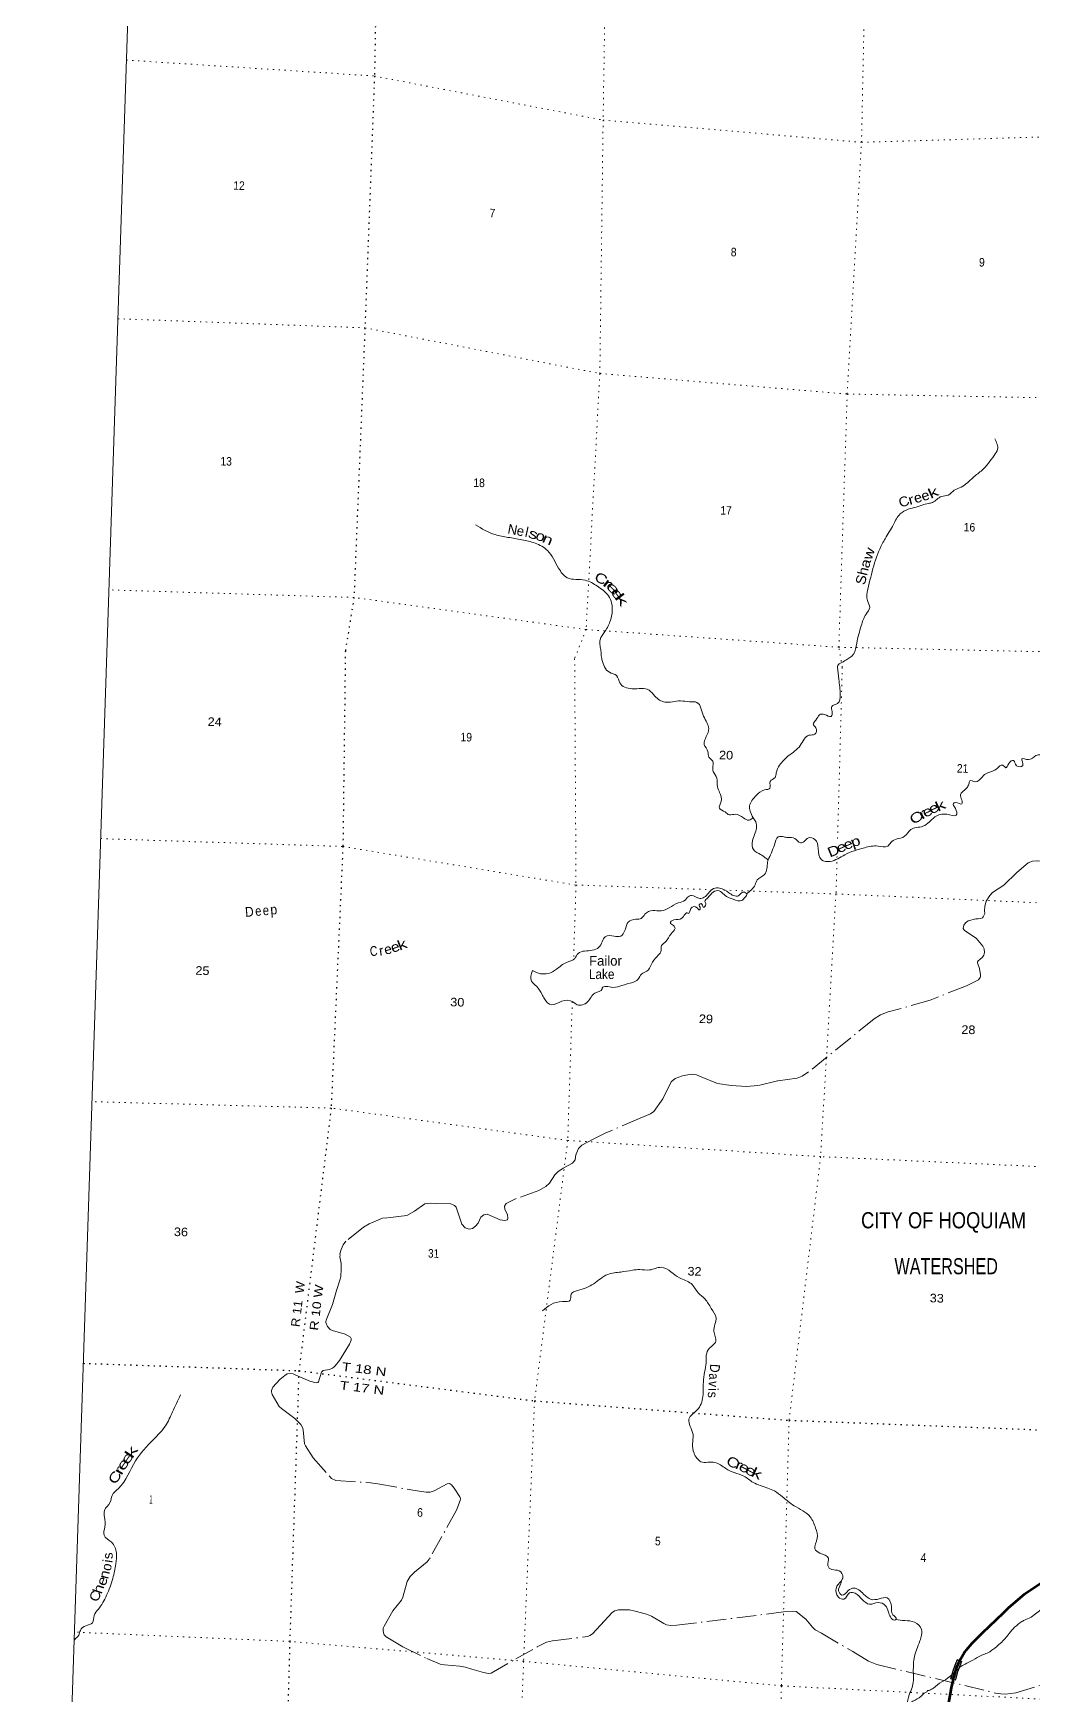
# Model space of a CAD drawing. Header units: feet. Extents: x -751810 to -497223, y -177792 to 12311.
# Drawn here: x -751810 to -731374, y -146617 to -112651 of the extents above; entities that cross this region are included whole.
import ezdxf
from ezdxf.enums import TextEntityAlignment as Align

# ---------------------------------------------------------------- set-up
doc = ezdxf.new("R2010")
doc.units = ezdxf.units.FT
doc.header["$LTSCALE"] = 80
doc.linetypes.add('DOT_DASHED', pattern=[7.7, 5, -1.2, 0.3, -1.2])
doc.linetypes.add('DOTTED', pattern=[1.5, 0.3, -1.2])
for name, color, linetype, lineweight in [('20', 7, 'Continuous', 70), ('39', 7, 'Continuous', 13), ('4', 7, 'Continuous', 13), ('44', 7, 'DOT_DASHED', 13), ('57', 7, 'Continuous', 13), ('6', 7, 'DOTTED', 25), ('7', 7, 'DOTTED', 13)]:
    doc.layers.add(name, color=color, linetype=linetype, lineweight=lineweight)
doc.layers.add('41', color=7, linetype='Continuous')

msp = doc.modelspace()

# ---------------------------------------------------------------- linework, layer by layer
at = {"layer": '20'}
msp.add_lwpolyline([(-733097.78, -146825.06), (-733035.75, -146472.39), (-733004.39, -146329.89), (-732999.05, -146306.97), (-732924.21, -146055.67), (-732880.15, -145942.52), (-732873.57, -145925.63), (-732854.76, -145892.52), (-732798.86, -145794.13), (-732766.85, -145747.49), (-732749.71, -145722.53), (-732728.11, -145697.49), (-732611.08, -145561.82), (-732582.35, -145532.44), (-732401.72, -145350.11), (-731975.05, -144938.85), (-731862.98, -144830.68), (-731534.68, -144556.22), (-731179.49, -144317.59)], dxfattribs=at)
at = {"layer": '39'}
for points in [[(-732152.56, -120939.06), (-732092.74, -121156.64), (-732163.38, -121281.5), (-732407.9, -121581.29), (-732593.28, -121729.94), (-732835.81, -121929.58), (-732979.45, -121994.89), (-733101.67, -122092.69), (-733242.55, -122119.98), (-733425.41, -122242.64), (-733510.01, -122263.02), (-733758.05, -122336.31), (-733921.32, -122381.2), (-734081.58, -122476.25), (-734224.27, -122695.87), (-734392.36, -122983.13), (-734450.54, -123086.19), (-734743.68, -124016.22), (-734754.35, -124250.46), (-734707.04, -124391.65), (-734781.85, -124524.44), (-734880.85, -124764.96), (-734974.11, -125119.81), (-735040.77, -125346.93), (-735197.5, -125466.09), (-735304.99, -125528.11), (-735349.71, -125559.29), (-735360.07, -125578.22), (-735366.96, -125608.05)], [(-742770.38, -122698.72), (-742363.44, -122901.06), (-742103.92, -122956.25), (-741822.29, -123007.85), (-741546.98, -123075.37), (-741295.39, -123226.57), (-741069.94, -123583.66), (-740891.45, -123781.53), (-740523.6, -123832.82), (-740275.46, -123955.91), (-740046.87, -124154.75), (-739970.88, -124466.83), (-740008.61, -124650.44), (-740121.4, -124878.67), (-740221.02, -125049.05), (-740224.93, -125145.15), (-740203.81, -125249.97)], [(-740203.81, -125249.97), (-740201.05, -125302.65), (-740200.06, -125351.14), (-740191.16, -125408.53), (-740183.83, -125451.66)], [(-740183.83, -125451.66), (-740028.63, -125714.58), (-739882.59, -125783.15), (-739816.36, -125931), (-739567.81, -126050.2), (-739218.95, -126080.9), (-739099.39, -126204.79), (-738897.12, -126324.06), (-738574.1, -126299.28), (-738391.72, -126316.98), (-738239.38, -126331.41), (-738104.32, -126613.11), (-737998.2, -126865.39), (-738049.33, -127028.48), (-738090.25, -127187.97), (-738013.97, -127336.24), (-737994.6, -127449.88), (-737917.46, -127529.68), (-737917.77, -127680.79), (-737906.33, -127743.73), (-737833.56, -127879.76), (-737818.82, -128055.68), (-737775.43, -128172.35), (-737746.79, -128352.88), (-737780.92, -128494.52), (-737665.35, -128569.87), (-737577.24, -128627.96), (-737451.93, -128615.06), (-737290.16, -128692.35), (-737175.34, -128737.45), (-737094.41, -128689.33)], [(-735366.96, -125608.05), (-735339.78, -125858.21), (-735311.12, -126181.8), (-735364.51, -126350.84), (-735483.89, -126414.36), (-735476.24, -126519.46), (-735496.37, -126615.34), (-735631.62, -126577.44), (-735732.4, -126581.29), (-735807.44, -126690.99), (-735865.15, -126771.2), (-735808.18, -126852.16), (-735827.65, -126980.31), (-735949.28, -127001.42), (-736127.15, -127211.6), (-736371.57, -127425.04), (-736548.6, -127615.11), (-736619.48, -127769.32), (-736643.54, -127863.01), (-736743.69, -127947.49), (-736747.43, -128084.35), (-736855.59, -128120.13), (-737027.31, -128231.83), (-737163.16, -128447.8), (-737151.49, -128553.07), (-737092.87, -128690.52), (-737038, -128773.42), (-737021.14, -128899.05), (-737104.53, -129159.53), (-737081.92, -129339.8), (-736937.24, -129440.56), (-736843.35, -129504.93), (-736784.95, -129551.7)], [(-736784.95, -129551.7), (-736657.17, -129240.69), (-736576, -129080.87), (-736461.15, -129077.61), (-736381.31, -129093.04), (-736241.19, -129110.99), (-736122.2, -129200.59), (-736048.7, -129175.45), (-735960.86, -129096.51), (-735827.54, -129132.31), (-735760.9, -129318.46), (-735692.03, -129547.02), (-735518.36, -129580.47), (-735216.88, -129445.98), (-734816.39, -129301.52), (-734537.3, -129268.86), (-734340.1, -129269.05), (-734276.62, -129195.13), (-734169.12, -129127.08), (-733993.57, -129067.93), (-733868.96, -128928.06), (-733618.66, -128861.95), (-733375.25, -128672.65), (-733131.48, -128618.36), (-732937.05, -128636.56), (-732955.32, -128496.76), (-732997.38, -128396.27), (-732952.34, -128378), (-732824.7, -128405.5), (-732825.34, -128324.88), (-732851.16, -128221.03), (-732726.55, -128081.16), (-732680.82, -127998.45), (-732658.02, -127934.92), (-732554.15, -127953.37), (-732400.85, -127848.95), (-732309.25, -127776.21), (-732194.81, -127734.65), (-732101.96, -127680.1), (-731988.6, -127616.33), (-731926.26, -127665.28), (-731866.37, -127581.14), (-731765.07, -127516.86), (-731703.17, -127624.23), (-731580.29, -127621.31), (-731594.72, -127485.7), (-731462.47, -127499.29), (-731310.09, -127417), (-731210.82, -127401), (-731059.58, -127441.58), (-730932.87, -127491.2), (-730770.47, -127457.69), (-730506.92, -127315.57), (-730373.99, -127313.07), (-730204.22, -127247.63), (-730063.53, -127299.85), (-729949.11, -127306.65), (-729869.2, -127177), (-729685.83, -127027.5), (-729423.67, -126822.86), (-729235.75, -126613.09), (-729179.02, -126460.31), (-729118.8, -126368.12), (-729094.55, -126222.04), (-728975.37, -126067.84), (-728874.3, -125961.24), (-728760.13, -125820.91)], [(-737224.41, -130245.99), (-737051.76, -130058.4), (-737007.35, -129959.51), (-736857.73, -129846.88), (-736794.76, -129593.61), (-736784.95, -129551.7)], [(-741604.96, -131810.5), (-741622.29, -132031.42), (-741521.97, -132134.35), (-741406.2, -132300.39), (-741359.7, -132390.99), (-741209.83, -132512.11), (-740999.45, -132438.29), (-740776.64, -132451.64), (-740686.52, -132509.81), (-740474.89, -132454.18), (-740324.4, -132273.07), (-740177.97, -132188.52), (-740175.37, -132174.52), (-739961.24, -132155.27), (-739772.48, -132116.81), (-739550.47, -132053.55), (-739447.41, -131995.4), (-739368.09, -131879.83), (-739263.27, -131827.79), (-739168.71, -131684.65), (-739055.22, -131522.15), (-738976.75, -131426.7), (-738961.38, -131300.4), (-738875.56, -131221.37), (-738770.27, -131062.56), (-738687.11, -130951.18), (-738718.81, -130891.42), (-738786.92, -130836.19), (-738711.98, -130776.85), (-738549.58, -130743.34), (-738424.49, -130639.76), (-738422.56, -130641.86), (-738362.09, -130543.64), (-738238.7, -130528.65), (-738190.25, -130572.99), (-738170.57, -130535.52), (-738193.89, -130468.05), (-738152.45, -130439.56), (-738109.46, -130517.93), (-738056.62, -130457.67), (-738078.36, -130400.35), (-738016.89, -130326.35), (-737909.28, -130207.93), (-737785.47, -130182.88), (-737686.06, -130259.58), (-737582.04, -130322.36), (-737500.95, -130355.97), (-737318.74, -130377.7), (-737255.6, -130311.83), (-737218.82, -130250.9), (-737293.55, -130209.49), (-737336.59, -130227.84), (-737389.17, -130282.06), (-737491.71, -130279.79), (-737587.86, -130221.37), (-737776.99, -130124.8), (-737898.28, -130137.87), (-738004.79, -130230.13), (-738090.79, -130313.18), (-738180.45, -130339.66), (-738350.84, -130276.12), (-738437.24, -130320.86), (-738481.63, -130371.4), (-738620.93, -130430.05), (-738806.3, -130531.11), (-738973.9, -130592.62), (-739144.56, -130583.47), (-739302.8, -130661.48), (-739378.84, -130746.96), (-739488.24, -130764.55), (-739643.54, -130820.53), (-739710.73, -130982.94), (-739798.59, -131110.25), (-739931.26, -131106.71), (-740112.99, -131121.28), (-740242.73, -131335.49), (-740380.12, -131396.24), (-740537.82, -131413.83), (-740668.59, -131460.75), (-740737.35, -131564.67), (-740907.8, -131646.21), (-741110.84, -131784.81), (-741281.47, -131870.37), (-741438.67, -131875.89), (-741604.96, -131810.5)], [(-741400.43, -138770.74), (-740991.88, -138578.26), (-740829.73, -138550.78), (-740814.62, -138430.51), (-740678.65, -138355.6), (-740350.81, -138216.16), (-740060.95, -138022.75), (-739799.35, -137975.25), (-739560.36, -137938.9), (-739410.86, -137925), (-739209.98, -137933.4), (-738966.21, -137879.11), (-738770.8, -137969.89), (-738597, -138096.04), (-738356.4, -138212.89), (-738215.27, -138398.13), (-738073.87, -138528.97), (-737947.05, -138719.65), (-737848.36, -138909.15), (-737894.26, -139187.31), (-737854.5, -139390.47), (-738008.67, -139563.36), (-738056.01, -139875.72), (-738094.43, -140071.58), (-738115.69, -140481.75), (-738214.33, -140769.8), (-738404.51, -140985.51), (-738319.1, -141299.39), (-738331.15, -141490.31), (-738298.75, -141677.04), (-738159.2, -141852.13), (-737874.03, -141866.07), (-737651.93, -141992.22), (-737476.36, -142076.13), (-737278.18, -142148.9), (-737090.32, -142275.63), (-736947.96, -142335.99), (-736789.45, -142395.01), (-736656.97, -142450.92), (-736490.95, -142570.7), (-736255.07, -142751.83), (-735922.61, -142981.33), (-735813.47, -143209.56), (-735779.99, -143418.5), (-735827.21, -143632.13), (-735730.4, -143722.82), (-735551.48, -143822.99), (-735563.93, -143975.61), (-735480.85, -144057.66), (-735330.95, -144082.07), (-735256.09, -144216.17), (-735287.05, -144288.97)], [(-726254.98, -139304.22), (-726309.85, -139364.77), (-726330.88, -139404.51), (-726359.71, -139431.99), (-726413.86, -139511.19), (-726446.71, -139538.56), (-726456.39, -139610.82), (-726441.9, -139683.69), (-726422.76, -139728.48), (-726412.48, -139809.3), (-726413.12, -139837.48), (-726422.98, -139917.78), (-726466.86, -140077.81), (-726505.27, -140173.51), (-726551.37, -140252.9), (-726642.68, -140371.45), (-726671.78, -140411), (-727096.31, -140835.33), (-727150.01, -140894.4), (-727212.41, -140981.44), (-727385.42, -141150.29), (-727439.85, -141241.57), (-727464.82, -141277.19), (-727511.19, -141368.67), (-727565.36, -141447.86), (-727700.09, -141706.29), (-727779.4, -141829.16), (-727834.01, -141928.49), (-727871.24, -141971.86), (-727887.44, -141975.48), (-727904.18, -142003.25), (-728014.36, -142064.93), (-728080.13, -142123.69), (-728241.07, -142292.84), (-728323.32, -142367.29), (-728364.86, -142422.64), (-728418.38, -142473.66), (-728435.21, -142505.46), (-728447.84, -142529.31), (-728515.79, -142684.69), (-728540.58, -142712.26), (-728603.78, -142835.54), (-728665.72, -142902.45), (-728769.19, -143024.72), (-728863.35, -143090.82), (-728925.11, -143149.69), (-729109.21, -143273.95), (-729256.07, -143354.84), (-729391.04, -143444.08), (-729579.53, -143584.34), (-729723.9, -143733.78), (-729880.45, -143886.92), (-730020.88, -144040.48), (-730246.96, -144240.21), (-730279.72, -144263.56), (-730308.62, -144295.05), (-730382.37, -144349.59), (-730402.6, -144353.11), (-730435.54, -144384.5), (-730598.51, -144464.99), (-730704.11, -144502.61), (-730814.01, -144552.21), (-730899.93, -144610.46), (-731006.89, -144708.47), (-731035.43, -144723.87), (-731068.64, -144767.34), (-731117.77, -144802.36), (-731134.15, -144814.03), (-731343.49, -144985.99), (-731482.3, -145067.08), (-731526.96, -145082.07), (-731596.32, -145120.61), (-731744, -145237.72), (-731855.61, -145363.81), (-732033.36, -145564.77), (-732193.38, -145693.66), (-732254.78, -145736.43), (-732466.43, -145831.8), (-732641.94, -145932.1), (-732796.75, -146008.77), (-732866.3, -146055.36), (-732869.99, -146058.88)], [(-748797.7, -140488.57), (-748961.07, -140832.35), (-749105.91, -141118.47), (-749351.2, -141400.39), (-749719.67, -141836.34), (-750067.36, -142400.1), (-750198.17, -142543.74), (-750234.13, -142681.27), (-750353.9, -142849.56), (-750351.61, -142986.67), (-750345.92, -143186.39), (-750361.14, -143357.03), (-750213.96, -143494.15), (-750108.76, -143720.2), (-750122.16, -143943.3), (-750182.8, -144236.97), (-750310.09, -144584.27), (-750483.22, -144873.24), (-750560.87, -144996.93), (-750597.26, -145144.52), (-750736.73, -145207.2), (-750845.34, -145301.39), (-750879.7, -145400.71), (-750961.93, -145489.96), (-750970.89, -145505.32)], [(-735285.63, -144286.57), (-735394.38, -144442.11), (-735349.42, -144617.28), (-735236.69, -144664.31), (-735118.44, -144532.23), (-735002.18, -144543.14), (-734860.61, -144669.95), (-734709.73, -144766.93), (-734533.19, -144732), (-734388.74, -144790.43), (-734326.02, -144926.04), (-734281.95, -145026.61), (-734204.13, -145090.32), (-734167.12, -145071.71), (-734233.8, -144982.28), (-734263.11, -144817.84), (-734352.09, -144636.81), (-734513.9, -144656.24), (-734679.39, -144667.45), (-734833.78, -144558.24), (-735033.86, -144435.02), (-735144.79, -144488.81), (-735275.32, -144578.06), (-735344.17, -144492.57), (-735304.36, -144359.23), (-735287.05, -144288.97)], [(-734173.52, -145078.2), (-733989.27, -145101.31), (-733789.31, -145131.84), (-733650.67, -145280.7), (-733682.66, -145515.11), (-733798.32, -145872.97), (-733815.36, -146182.57), (-733839.42, -146467.69), (-733902.01, -146616.2), (-733943.88, -146828.34)], [(-732869.99, -146058.88), (-733207.02, -146336.8), (-733235.57, -146352.19), (-733403.65, -146480.88), (-733489.29, -146527.07)], [(-733489.29, -146527.07), (-733517.57, -146530.38), (-733542.36, -146557.95), (-733595.34, -146584.82), (-733620.14, -146612.39), (-733947.42, -146833.75), (-733984.56, -146873.09), (-734058.31, -146927.63), (-734092.5, -147015.38), (-734089.47, -147059.77), (-734074.17, -147096.4), (-734022.82, -147142), (-733907.66, -147217.39), (-733833.66, -147332.03), (-733822.31, -147364.54), (-733818.91, -147392.82), (-733828.68, -147469.1), (-733862.24, -147528.68), (-734090.99, -147667.93), (-734148.81, -147730.92), (-734194.18, -147778.12), (-734208.6, -147882.47), (-734200.39, -148055.88), (-734121.59, -148315.63), (-734098.88, -148380.65), (-734013.99, -148547.92), (-733976.68, -148681.78), (-733973.2, -148706.03), (-733931.7, -148831.94), (-733944.5, -148863.84), (-734001.42, -148886.58), (-734086.06, -148888.48), (-734146.56, -148890.99), (-734207.69, -148921.66), (-734236.32, -148941.09), (-734249.39, -148985.06), (-734242.6, -149041.62), (-734219.88, -149106.64), (-734192.5, -149143.58), (-734057.66, -149239.6), (-733969.61, -149265.98), (-733938.48, -149315.11), (-733904.49, -149416.65), (-733904.85, -149432.75), (-733945.05, -149608.96), (-733951.06, -149697.42), (-733932.55, -149770.38), (-733877.53, -149832.19), (-733814.18, -149882.12), (-733738.3, -149912.22), (-733481.22, -149946.88), (-733368.28, -149941.66), (-733279.51, -149935.83), (-733191.1, -149946.11), (-733131.16, -149967.76), (-733075.58, -150005.4), (-733001.15, -150099.91), (-732985.77, -150132.52), (-732970.56, -150173.18), (-732847.58, -150619.32), (-732848.4, -150655.55), (-732845.99, -150728.12), (-732863.36, -150784.06), (-732909.37, -150859.43), (-732945.72, -150907.88)]]:
    msp.add_spline(points, degree=3, dxfattribs=at)
at = {"layer": '4'}
msp.add_lwpolyline([(-745759.2, 12310.88), (-714696.48, 11306.43), (-683632.43, 10344.71), (-652567.08, 9425.72), (-621500.49, 8549.46), (-590432.73, 7715.93), (-559363.85, 6925.15), (-528293.92, 6177.09), (-497222.97, 5471.78), (-501256.99, -177792.42), (-532580.02, -177081.38), (-563902.02, -176327.26), (-595222.97, -175530.05), (-626542.79, -174689.77), (-657861.41, -173806.4), (-689178.81, -172879.95), (-720494.9, -171910.43), (-751809.61, -170897.82)], close=True, dxfattribs=at)
msp.add_lwpolyline([(-745759.2, 12310.88), (-714696.48, 11306.43), (-683632.43, 10344.71), (-652567.08, 9425.72), (-621500.49, 8549.46), (-590432.73, 7715.93), (-559363.85, 6925.15), (-528293.92, 6177.09), (-497222.97, 5471.78), (-501256.99, -177792.42), (-532580.02, -177081.38), (-563902.02, -176327.26), (-595222.97, -175530.05), (-626542.79, -174689.77), (-657861.41, -173806.4), (-689178.81, -172879.95), (-720494.9, -171910.43), (-751809.61, -170897.82)], close=True, dxfattribs=at)
at = {"layer": '44'}
for points in [[(-730460.31, -129302.66), (-730618.41, -129475.08), (-730666.1, -129516.04), (-730756.16, -129561.09), (-730883.58, -129580.82), (-731292.76, -129572.26), (-731376.59, -129576.11), (-731468.81, -129607.3), (-731699.57, -129806.82), (-731962.87, -130067.28), (-732197.73, -130218.43), (-732250.93, -130278.14), (-732264.69, -130299.42), (-732325.24, -130396.03), (-732353.5, -130495.89), (-732361.03, -130589.4), (-732356, -130646.06), (-732364.76, -130674.85), (-732386.02, -130712.91), (-732401.03, -130731.15), (-732435.44, -130745.04), (-732487.11, -130751.71), (-732537.23, -130758.04)], [(-732537.23, -130758.04), (-732692.49, -130796.89), (-732750.02, -130835.03), (-732784.34, -130885.55), (-732793.8, -130953.91), (-732768.61, -130994.65), (-732533.92, -131150.78), (-732396.03, -131311.81), (-732370.01, -131370.33), (-732358.5, -131441.96), (-732371.1, -131498.82), (-732401.03, -131539.57), (-732452.78, -131583.88), (-732493.6, -131614.66), (-732502.36, -131635.93), (-732505.75, -131654.04), (-732466.13, -131768.12), (-732439.16, -131897.75), (-732439.82, -131931.27), (-732447.32, -131956.3), (-732485.56, -132004.33), (-732729.17, -132122.99), (-733471.62, -132418.25), (-734328.33, -132658.67), (-734487.47, -132715.9), (-734617.07, -132801.61), (-735959.02, -133885.98), (-736086.06, -133969.83), (-736188.84, -134011.23), (-736594.64, -134069.08), (-736993.86, -134163.36), (-737223.46, -134182.17), (-737539.57, -134162.55), (-737819.12, -134117.84), (-738155, -133982.34), (-738249.9, -133945.72), (-738360.14, -133932.29), (-738537.63, -133962.17), (-738685.36, -134017.38), (-738767.52, -134089.42), (-738937.81, -134434), (-739120.7, -134691.69), (-739188.2, -134740.71), (-739399.25, -134831.03), (-740115.98, -135135.37), (-740350.52, -135255.46)], [(-740350.52, -135255.46), (-740591.66, -135378.94), (-740664.58, -135452.55), (-740715.86, -135581.02), (-740731.76, -135684.28), (-740786.94, -135752.87), (-740975.63, -135853.68), (-741082, -135924.56), (-741145.48, -135985.37), (-741256.72, -136157.61), (-741332.17, -136229.9), (-741469.53, -136309.65), (-741933.76, -136473.6), (-742138.48, -136573.75), (-742175.26, -136627.85), (-742169.09, -136686.99), (-742115.51, -136803.65), (-742105.21, -136873.13), (-742113.72, -136910.17), (-742170.25, -136923.19), (-742262.19, -136908.16), (-742530.62, -136792.84), (-742595.55, -136803.05), (-742655.51, -136854.05), (-742715.63, -136973.25), (-742765.3, -137040.4), (-742830.71, -137083.37), (-742896.05, -137097.36), (-742980.81, -137068.35), (-743044.62, -136996.94), (-743159.33, -136650.85), (-743195.96, -136617.84), (-743271.02, -136582.05), (-743563.88, -136576.2), (-743696.3, -136567.79), (-743803.02, -136582.57), (-744013.75, -136732.69), (-744169.82, -136820.76), (-744579.42, -136865.63), (-744671.83, -136874.71), (-744939.66, -136990.77), (-745060.44, -137055.78), (-745415.21, -137344.67), (-745471.28, -137422.51), (-745515.06, -137511.36), (-745540.08, -137601.46), (-745536.61, -137620.93), (-745540.08, -137666.54), (-745515.72, -137802.54), (-745513.81, -137918.07), (-745522.08, -138063.38), (-745535.07, -138122.06), (-745611.97, -138354.98), (-745693.52, -138638.88), (-745822.77, -138960.51), (-745824.03, -138989.29), (-745824.6, -139007.14), (-745794, -139089.4), (-745735.82, -139147.31), (-745688.93, -139169.49), (-745432.53, -139243.97), (-745320.6, -139306.75), (-745307.41, -139330.93), (-745307.41, -139368.47), (-745340.29, -139448.55), (-745546.41, -139785.65), (-745633.89, -139892.82), (-745654.81, -139911.84)], [(-745654.81, -139911.84), (-745688.92, -139942.87), (-745754.49, -139970.02), (-745883.64, -139986.88), (-745919.08, -140022.97), (-745979.23, -140220), (-745991.63, -140233.2), (-746024.16, -140240.71), (-746157.29, -140204.74), (-746441.43, -140080.75), (-746496.98, -140058), (-746552.02, -140050.5), (-746619.25, -140059.48), (-746667.1, -140090.54), (-746770.18, -140169.85), (-746913.09, -140330.75), (-746938.54, -140394.64), (-746939.79, -140425.92), (-746923, -140478.98), (-746784.68, -140721.25), (-746731.58, -140763.91), (-746458.64, -140967.79), (-746340.63, -141090.43), (-746307.32, -141150.67), (-746288.09, -141203.05), (-746261.83, -141489.63), (-746246.16, -141530.74), (-746083.2, -141774.34), (-745758.52, -142141), (-745713.95, -142192.93), (-745621.73, -142234.92), (-744917.04, -142283.58), (-744767.04, -142301.8), (-744051.83, -142435.16), (-743772.52, -142478.62), (-743693.8, -142474.5), (-743613.75, -142449.47), (-743344.05, -142305.19), (-743296.03, -142299.3), (-743261, -142326.83), (-743201.01, -142393.34), (-743089.62, -142570.59), (-743075.87, -142604.65), (-743080.88, -142644.69), (-743156.75, -142845.03), (-743711.31, -143843.56), (-743758.83, -143901.16), (-744015.97, -144107.65), (-744100.32, -144197.71), (-744166.32, -144304.41), (-744251.68, -144619.44), (-744281.68, -144681.33), (-744455.04, -144901.26), (-744636.08, -145213.26), (-744653.2, -145253.9), (-744658.21, -145303.96), (-744648.2, -145351.51), (-744633.19, -145394.06), (-744594.66, -145433.86), (-744255.51, -145638.42), (-743763.06, -145875.3), (-743486.54, -145988.95)], [(-743486.54, -145988.95), (-743401.09, -146006.01), (-743086.81, -146033.28), (-742970.79, -146053.56), (-742840.2, -146091.48), (-742601.79, -146164.94), (-742499.22, -146184.96), (-742450.16, -146177.6), (-741944.68, -145884.78), (-741476.55, -145622.58), (-741313.4, -145544.24), (-741193.26, -145515.57), (-740470.96, -145424.35), (-740428.41, -145404.71), (-740377.75, -145369.04), (-740215.03, -145197.73), (-739973.09, -144936.67), (-739916.3, -144904.56), (-739845.5, -144884.11), (-739748.68, -144879.22), (-739617.85, -144884.11), (-739500.79, -144905.34), (-739272.61, -144966.71), (-739169.83, -145013.16), (-738914.7, -145160.09), (-738862.33, -145184.46), (-738774.77, -145199.47), (-738649.1, -145194.96), (-736470.26, -144923.81), (-736286.79, -144907.88), (-736211.07, -144918.25), (-736014.39, -145070.83), (-735878.47, -145237.02), (-735821.47, -145288.31), (-735696.7, -145360.88), (-735051.1, -145734.53), (-734735.72, -145929.04), (-734561.78, -145999.4), (-732133.83, -146581.91), (-732027.6, -146601.06), (-731923.79, -146604.82), (-731722.25, -146580.52), (-731094.17, -146385.06)]]:
    msp.add_lwpolyline(points, dxfattribs=at)
at = {"layer": '57'}
for p, q in [((-732921.15, -145896.16), (-732824.93, -145936.67)), ((-732916.74, -145906.69), (-732835.22, -145941.01)), ((-732950.53, -146318.99), (-733052.68, -146293.69))]:
    msp.add_line(p, q, dxfattribs=at)
for points in [[(-732921.15, -145896.16), (-732968.18, -146013.76), (-733007.89, -146130.14), (-733046.01, -146265.8), (-733052.68, -146293.69)], [(-733043.05, -146287.83), (-733038.27, -146267.81), (-733000.25, -146132.52), (-732960.68, -146016.54), (-732916.74, -145906.69)], [(-732835.22, -145941.01), (-732874.05, -146040.27), (-732911.47, -146148.49), (-732944.15, -146256.79), (-732956.47, -146309.27), (-733043.05, -146287.83)], [(-732824.93, -145936.67), (-732866.54, -146043.04), (-732903.86, -146150.95), (-732936.42, -146258.86), (-732950.53, -146318.99)]]:
    msp.add_lwpolyline(points, dxfattribs=at)
at = {"layer": '6'}
for points in [[(-744715.54, -106903.45), (-744734.84, -108070.54), (-744833.26, -113524.96), (-745027.82, -118672.93), (-745251.68, -124185.01), (-745428.48, -125280.17)], [(-745428.48, -125280.18), (-745478.1, -129275.6), (-745718.2, -134623.09), (-746377.84, -139992.1), (-746565.66, -145525.79), (-746709, -150871.09), (-746917.2, -156234.71), (-747180.24, -161528.3), (-747420.69, -166833.03)], [(-750783.97, -139840.91), (-746377.84, -139992.1), (-741560.21, -140608.89), (-736355.13, -141005.39), (-731117.48, -141205.52)]]:
    msp.add_lwpolyline(points, dxfattribs=at)
at = {"layer": '7'}
for p, q in [((-740740.04, -125433.52), (-740712.32, -130064.36)), ((-735267.48, -125611.28), (-735367.93, -129200.92)), ((-735375.74, -129478.87), (-735397.3, -130246.13)), ((-740712.32, -130064.36), (-740761.3, -131577.89)), ((-740712.32, -130064.36), (-737925.74, -130159.66)), ((-737687.17, -130167.82), (-735397.3, -130246.13)), ((-740789.49, -132448.92), (-740881.26, -135284.71)), ((-736512.8, -146435.09), (-736630.22, -150112.49))]:
    msp.add_line(p, q, dxfattribs=at)
for points in [[(-735267.48, -125611.28), (-735338.61, -125202.84), (-735167.53, -120026.36), (-734874.77, -114880.32), (-734748.11, -108711.09), (-734630.16, -103445.58), (-734292.43, -98194.05), (-733847.49, -92754.43), (-733673.41, -87721.52)], [(-740023.29, -107607.17), (-740061.49, -108454.68), (-740158.16, -114426.12), (-740225.08, -119606.64), (-740505.56, -124841.09), (-740740.04, -125433.52)], [(-749904.16, -113200.13), (-744833.26, -113524.96), (-740158.16, -114426.12), (-734874.77, -114880.32), (-729854.06, -114732.24), (-724639.54, -115020.78), (-719434.96, -115102.74), (-718698.22, -115139.38)], [(-750078.79, -118487.81), (-745027.82, -118672.93), (-740225.08, -119606.64), (-735167.53, -120026.36), (-730061.46, -120122.41), (-724903.23, -120317.68), (-719663.65, -120454.42), (-718867.87, -120499.99)], [(-719038.82, -125901.68), (-719881.39, -125860.42), (-725165.96, -125566.5), (-730276.94, -125314.05), (-735338.61, -125202.84), (-740505.56, -124841.09), (-745251.68, -124185.01), (-750261.82, -124030.3)], [(-750429.75, -129115.13), (-745478.1, -129275.6), (-740712.32, -130064.36)], [(-735397.3, -130246.13), (-735710.81, -135615.91), (-736355.13, -141005.39), (-736512.8, -146435.09)], [(-735397.3, -130246.13), (-730139.75, -130474.99), (-725003.05, -130700.98)], [(-719368.52, -136319.28), (-720296.56, -136265.77), (-725264.21, -136055.95), (-730361.1, -135859.16), (-735710.81, -135615.91), (-740881.26, -135284.71), (-745718.2, -134623.09), (-750607.36, -134492.99)], [(-740881.26, -135284.71), (-741560.21, -140608.89), (-741783.81, -145932.22), (-741985.92, -151195.49), (-742160.77, -156490.88), (-742361.49, -161883.27), (-742632.13, -167329.51), (-742847.26, -171192.03)], [(-719713.22, -147211.04), (-720626.76, -147197.47), (-725855.52, -146969), (-731208.41, -146705.37), (-736512.8, -146435.09), (-741783.81, -145932.22), (-746565.66, -145525.79), (-750965.47, -145336.87)]]:
    msp.add_lwpolyline(points, dxfattribs=at)

# ---------------------------------------------------------------- texts
at = {"layer": '41'}
for s, rotation, width, p in [('C', 20.506, 1.1, (-733974.05, -122316.82)), ('r', 16.06, 1.25, (-733836.13, -122281.12)), ('e', 16.35, 1.1, (-733696.47, -122239.41)), ('e', 16.959, 1.1, (-733543.02, -122193.89)), ('k', 24.292, 1.5, (-733370.26, -122128.66)), ('s', 339.933, 1.4, (-741618.53, -122979.91)), ('o', 337.918, 1.25, (-741472.14, -123023.4)), ('n', 337.246, 1.4, (-741325.79, -123085.75)), ('w', 72.073, 1.25, (-734632.87, -123318.6)), ('h', 77.154, 1.1, (-734744.27, -123670.83)), ('a', 72.893, 1.2, (-734701.57, -123516.98)), ('C', 331.319, 1.3, (-740248.23, -123883.48)), ('r', 323.678, 1.9, (-740118.58, -123975.81)), ('e', 316.733, 1.95, (-740018.26, -124067.31)), ('S', 77.868, 1.1, (-734785.61, -123843.16)), ('e', 306.721, 1.7, (-739944.18, -124171.44)), ('k', 306.652, 1.9, (-739859.54, -124289.25)), ('k', 24.53, 1.5, (-733221.69, -128526.72)), ('C', 31.992, 1.4, (-733704.99, -128766.35)), ('r', 32.016, 1.7, (-733579.58, -128693.39)), ('e', 24.633, 1.3, (-733490.2, -128649.61)), ('e', 25.32, 1.35, (-733357.35, -128579.98)), ('D', 22.13, 1.25, (-735409.76, -129456.31)), ('e', 22.953, 1.3, (-735252.4, -129379.7)), ('e', 21.458, 1.25, (-735114.48, -129319.78)), ('p', 19.778, 1.3, (-734966.68, -129264.55)), ('D', 4.996, 0.9, (-747382.4, -130709.06)), ('e', 4.94, 0.85, (-747200.19, -130691.7)), ('e', 5.17, 0.85, (-747045.01, -130678.96)), ('p', 5.684, 0.95, (-746884.41, -130663.33)), ('C', 4.66, 0.8, (-744841.5, -131512.31)), ('e', 13.789, 1.05, (-744534.74, -131472.34)), ('e', 19.578, 1.2, (-744377.6, -131423.38)), ('k', 21.457, 1.4, (-744231.55, -131371.9)), ('D', 266.803, 0.9, (-737972.34, -139938.27)), ('v', 265.236, 0.9, (-737998.94, -140256.08)), ('a', 271.688, 0.85, (-737990.51, -140110.94)), ('s', 271.255, 0.95, (-738015.82, -140486.3)), ('k', 57.025, 1.8, (-749721.63, -141706.1)), ('r', 60.216, 1.65, (-749970.1, -142081.01)), ('e', 55.697, 1.6, (-749896.8, -141959.66)), ('e', 55.544, 1.65, (-749810.62, -141831.81)), ('C', 330.728, 1.3, (-737554.77, -141952.37)), ('r', 337.93, 1.4, (-737416.42, -142006.03)), ('e', 333.745, 1.35, (-737314.12, -142056.19)), ('e', 330.731, 1.45, (-737184.04, -142124.39)), ('k', 334.563, 1.55, (-737057.26, -142182.59)), ('C', 59.639, 1.35, (-750055.48, -142222.95)), ('e', 69.686, 1.2, (-750308.54, -144325.45)), ('n', 76.401, 1.15, (-750259.05, -144181.25)), ('C', 69.957, 1.1, (-750449.9, -144632.89)), ('h', 71.543, 1.25, (-750382.44, -144483.66))]:
    msp.add_text(s, height=200, rotation=rotation, dxfattribs=dict(at, width=width)).set_placement(p, align=Align.CENTER)
for s, rotation, p in [('N', 349.488, (-742027.17, -122893.83)), ('e', 348.795, (-741865.39, -122923.27)), ('l', 347.767, (-741738.2, -122945.75)), ('r', 8.209, (-744681.18, -131503.42)), ('i', 271.046, (-738005.7, -140378.28)), ('i', 81.735, (-750188.66, -143898.09)), ('o', 78.935, (-750212.29, -144023.71)), ('s', 92.641, (-750185.19, -143773.29))]:
    msp.add_text(s, height=200, rotation=rotation, dxfattribs=at).set_placement(p, align=Align.CENTER)
at = {"layer": '41', "width": 0.9}
msp.add_text('Lake', height=200, dxfattribs=at).set_placement((-740447.96, -131985.66))
at = {"layer": '41'}
msp.add_text('Failor', height=200, dxfattribs=at).set_placement((-740444.35, -131711.45))
at = {"layer": '44'}
for s, width, p in [('CITY OF HOQUIAM', 0.85, (-734884.49, -137081.66)), ('WATERSHED', 0.75, (-734201.26, -138021.3))]:
    msp.add_text(s, height=330, dxfattribs=dict(at, width=width)).set_placement(p)
at = {"layer": '6'}
for s, rotation, width, p in [('R 11  W', 82.996, 1.1, (-746368, -139105.8)), ('R 10 W', 82.996, 1.2, (-745988.9, -139178.51)), ('T 18 N', 352.705, 1.3, (-745509.61, -139991.36)), ('T 17 N', 352.705, 1.3, (-745551.79, -140372.15))]:
    msp.add_text(s, height=175.8, rotation=rotation, dxfattribs=dict(at, width=width)).set_placement(p)
at = {"layer": '7'}
for s, height, rotation, width, p in [('12', 175, 358.877, 0.9, (-747720.63, -115849.42)), ('7', 175, 358.877, 0.9, (-742481.05, -116414.46)), ('8', 175, 358.877, 0.9, (-737549.27, -117210.43)), ('9', 175, 358.877, 0.9, (-732474.47, -117419.72)), ('13', 175, 358.877, 0.9, (-747984.44, -121486.2)), ('18', 175, 358.877, 0.9, (-742812.51, -121925.49)), ('17', 175, 358.877, 0.9, (-737763.19, -122491.65)), ('16', 175, 358.877, 0.9, (-732786.18, -122833.74)), ('24', 175.8, 358.566, 1.1, (-748245.45, -126810.44)), ('19', 175.8, 358.564, 0.9, (-743076.06, -127124.9)), ('20', 175.8, 358.562, 1.1, (-737788.97, -127491.82)), ('21', 175.8, 358.56, 0.9, (-732928.59, -127765.13)), ('25', 175.8, 358.566, 1.1, (-748496.07, -131897.44)), ('30', 175.8, 358.564, 1.1, (-743285.23, -132542.45)), ('29', 175.8, 358.562, 1.1, (-738200.95, -132884.19)), ('28', 175.8, 358.56, 1.1, (-732836.42, -133105.62)), ('36', 175.8, 358.566, 1.1, (-748935.12, -137239.14)), ('31', 175.8, 358.564, 0.85, (-743738.25, -137680.39)), ('32', 175.8, 358.562, 1.1, (-738435.09, -138045.02)), ('33', 175.8, 358.56, 1.1, (-733482.48, -138593.54)), ('1', 175.8, 358.566, 0.45, (-749440.72, -142711.94)), ('6', 175.8, 358.564, 0.9, (-743962.7, -142976.72)), ('5', 175.8, 358.562, 0.9, (-739100.38, -143561.9)), ('4', 175.8, 358.56, 0.9, (-733668.66, -143899.4))]:
    msp.add_text(s, height=height, rotation=rotation, dxfattribs=dict(at, width=width)).set_placement(p)

doc.saveas('drawing.dxf')
